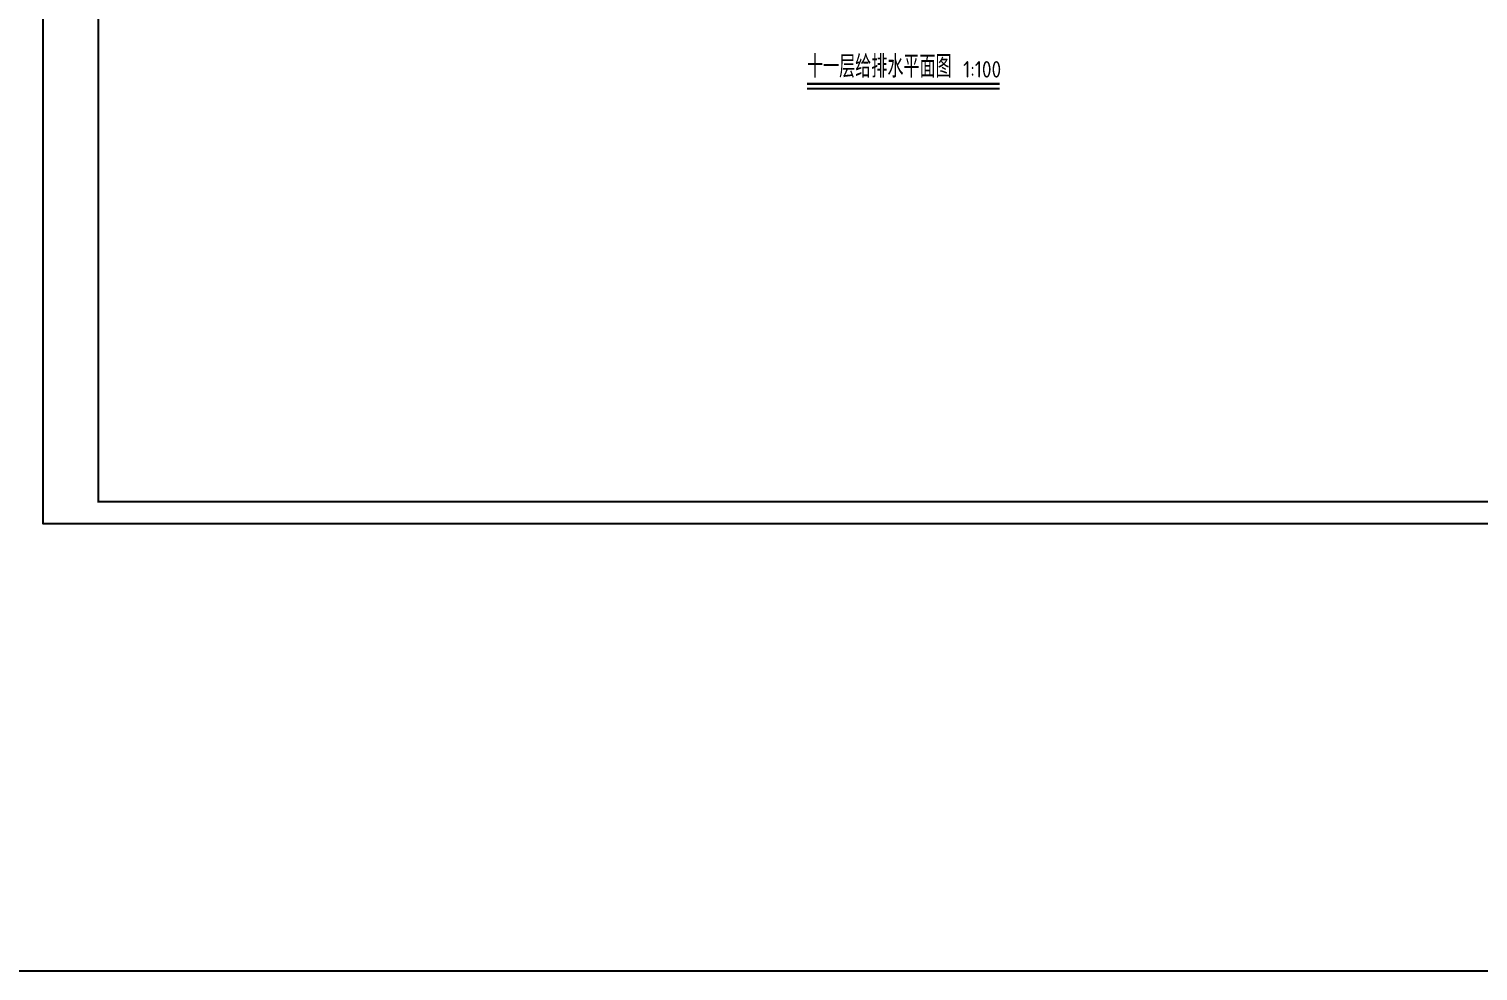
# Model space of a CAD drawing. Extents: x 27938 to 1507990, y 110129 to 923079.
# Drawn here: x 812969 to 878713, y 313338 to 356058 of the extents above; entities that cross this region are included whole.
import ezdxf

# ---------------------------------------------------------------- set-up
doc = ezdxf.new("R2010")
doc.units = 0
doc.header["$LTSCALE"] = 1000
doc.header["$MEASUREMENT"] = 0
for name, color, linetype in [('----给排水', 4, 'Continuous'), ('DIM_SYMB', 3, 'Continuous'), ('图框', 140, 'Continuous')]:
    doc.layers.add(name, color=color, linetype=linetype)
doc.layers.add('yichutu', color=7, linetype='Continuous', true_color=0xffffff, plot=False)
doc.styles.get("Standard").update_dxf_attribs({"font": 'gbenor.shx', "bigfont": 'gbcbig.shx'})

# ---------------------------------------------------------------- blocks, each defined once
blk = doc.blocks.new('TK')
at = {"layer": '图框'}
blk.add_lwpolyline([(465375, 548714), (549475, 548714), (549475, 489314), (465375, 489314)], close=True, dxfattribs=at)
blk.add_lwpolyline([(465375, 548714), (549475, 548714), (549475, 489314), (465375, 489314)], close=True, dxfattribs=at)
at = {"layer": '图框', "const_width": 100}
blk.add_lwpolyline([(548475, 490314), (548475, 547714), (467875, 547714), (467875, 490314)], close=True, dxfattribs=at)
blk = doc.blocks.new('yct-841-594-84100-59399.9999999999-100-1000.0')
at = {"layer": 'yichutu', "color": 7, "true_color": 0xffffff}
blk.add_lwpolyline([(0, 0), (0, 59400), (84100, 59400), (84100, 0)], close=True, dxfattribs=at)

msp = doc.modelspace()

# ---------------------------------------------------------------- linework, layer by layer
at = {"layer": '----给排水', "ltscale": 0.5}
msp.add_lwpolyline([(762628.9, 407300.6), (911711.2, 407300.6), (911711.2, 313338.1), (762628.9, 313338.1)], close=True, dxfattribs=at)
at = {"layer": 'DIM_SYMB', "const_width": 105}
msp.add_lwpolyline([(848269.4, 353575.5), (857006.3, 353575.5)], dxfattribs=at)
at = {"layer": 'DIM_SYMB'}
msp.add_lwpolyline([(848269.4, 353365.5), (857006.3, 353365.5)], dxfattribs=at)

# ---------------------------------------------------------------- block references
msp.add_blockref('TK', (348239.1, -155690.1))
at = {"layer": 'yichutu'}
msp.add_blockref('yct-841-594-84100-59399.9999999999-100-1000.0', (813614.1, 333623.5), dxfattribs=at)

# ---------------------------------------------------------------- texts
at = {"layer": 'DIM_SYMB', "color": 7}
for s, height, p in [('十一层给排水平面图', 1012.77, (848269.4, 353852.5)), ('1:100', 750, (855355.8, 353852.5))]:
    msp.add_text(s, height=height, dxfattribs=at).set_placement(p)

doc.saveas('drawing.dxf')
